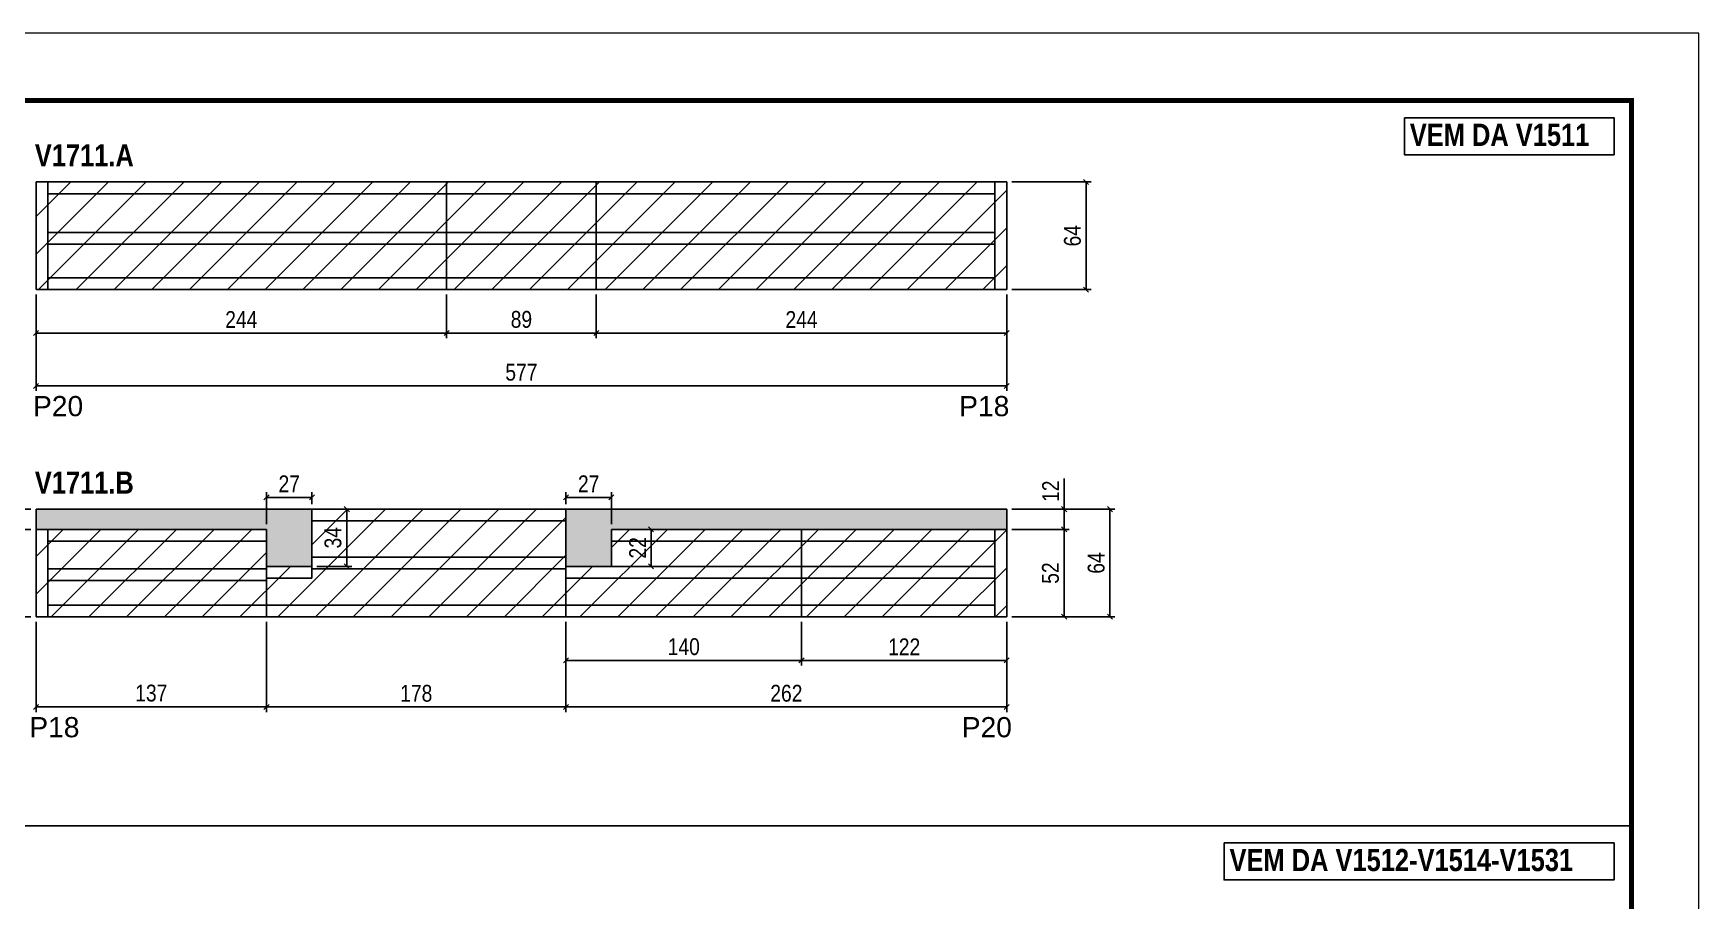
# Model space of a CAD drawing. Extents: x 3309 to 10008, y -2522 to 14608.
# Drawn here: x 6988 to 7978, y 10646 to 11162 of the extents above; entities that cross this region are included whole.
import ezdxf

# ---------------------------------------------------------------- set-up
doc = ezdxf.new("R2010")
doc.units = 0
doc.linetypes.add('DASHED', pattern=[0.75, 0.5, -0.25])
for name, color, linetype in [('5', 5, 'Continuous'), ('COTA', 241, 'Continuous'), ('NOMENCLATURA', 7, 'Continuous'), ('Painéis', 200, 'Continuous'), ('SARR_2.2x7', 40, 'Continuous')]:
    doc.layers.add(name, color=color, linetype=linetype)
for name, color, linetype, lineweight in [('Folhas', 255, 'Continuous', 9), ('Hachura', 251, 'Continuous', 9), ('SARRAFO DE PRESSAO', 251, 'DASHED', 9)]:
    doc.layers.add(name, color=color, linetype=linetype, lineweight=lineweight)
doc.styles.add('COTA TECNICA', font='techl___.ttf', dxfattribs={"height": 10})
doc.styles.get("Standard").update_dxf_attribs({"font": 'arial.ttf'})
doc.styles.add('TECNICA', font='techb___.ttf', dxfattribs={"height": 10})
doc.dimstyles.new('PAINEL', dxfattribs={"dimtxt": 10, "dimasz": 3, "dimexe": 3, "dimexo": 3, "dimgap": 3, "dimtad": 1, "dimdec": 1, "dimzin": 12, "dimdsep": 46, "dimtxsty": 'COTA TECNICA', "dimblk1": 'OBLIQUE', "dimblk2": 'OBLIQUE', "dimsah": 1, "dimcen": 0.9, "dimclrd": 4, "dimclre": 4, "dimclrt": 240, "dimadec": 1, "dimazin": 3, "dimtfac": 1, "dimtdec": 1, "dimtmove": 0, "dimatfit": 3, "dimfxl": 1, "dimtolj": 1, "dimtzin": 12, "dimarcsym": 0})

# ---------------------------------------------------------------- blocks, each defined once
blk = doc.blocks.new('9999999999')
at = {"layer": 'Folhas'}
blk.add_lwpolyline([(98138.98, 34190.21), (99623.98, 34190.21), (99623.98, 35240.21), (98138.98, 35240.21)], close=True, dxfattribs=at)
at = {"layer": 'Folhas', "color": 30, "const_width": 3}
blk.add_lwpolyline([(98213.98, 34230.21), (99583.98, 34230.21), (99583.98, 35200.21), (98213.98, 35200.21)], close=True, dxfattribs=at)
blk = doc.blocks.new('_Oblique')
at = {"color": 0, "linetype": 'ByBlock', "lineweight": -2}
blk.add_line((-0.5, -0.5), (0.5, 0.5), dxfattribs=at)
blk = doc.blocks.new('*D2818')
at = {"layer": 'COTA', "color": 4, "linetype": 'ByBlock', "lineweight": -2, "transparency": 16777216}
for p, q in [((7233.6, 11006.77), (7233.6, 10980.86)), ((7322.6, 11006.77), (7322.6, 10980.86)), ((7322.6, 10983.86), (7233.6, 10983.86))]:
    blk.add_line(p, q, dxfattribs=at)
at = {"layer": 'Defpoints', "color": 0, "linetype": 'ByBlock', "transparency": 16777216}
for p in [(7233.6, 11009.77), (7322.6, 11009.77), (7233.6, 10983.86)]:
    blk.add_point(p, dxfattribs=at)
at = {"layer": 'COTA', "color": 4, "linetype": 'ByBlock', "lineweight": -2, "transparency": 16777216, "xscale": 3, "yscale": 3, "zscale": 3, "rotation": 180}
blk.add_blockref('_Oblique', (7233.6, 10983.86), dxfattribs=at)
at = {"layer": 'COTA', "color": 4, "linetype": 'ByBlock', "lineweight": -2, "transparency": 16777216, "xscale": 3, "yscale": 3, "zscale": 3}
blk.add_blockref('_Oblique', (7322.6, 10983.86), dxfattribs=at)
at = {"layer": 'COTA', "color": 240, "linetype": 'ByBlock', "transparency": 16777216, "insert": (7278.1, 10991.96), "char_height": 10, "attachment_point": 5, "style": 'COTA TECNICA'}
blk.add_mtext('\\A1;89', dxfattribs=at)
blk = doc.blocks.new('*D2819')
at = {"layer": 'COTA', "color": 4, "linetype": 'ByBlock', "lineweight": -2, "transparency": 16777216}
for p, q in [((6989.6, 11006.77), (6989.6, 10980.86)), ((7233.6, 11006.77), (7233.6, 10980.86)), ((7233.6, 10983.86), (6989.6, 10983.86))]:
    blk.add_line(p, q, dxfattribs=at)
at = {"layer": 'Defpoints', "color": 0, "linetype": 'ByBlock', "transparency": 16777216}
for p in [(6989.6, 11009.77), (7233.6, 11009.77), (6989.6, 10983.86)]:
    blk.add_point(p, dxfattribs=at)
at = {"layer": 'COTA', "color": 4, "linetype": 'ByBlock', "lineweight": -2, "transparency": 16777216, "xscale": 3, "yscale": 3, "zscale": 3, "rotation": 180}
blk.add_blockref('_Oblique', (6989.6, 10983.86), dxfattribs=at)
at = {"layer": 'COTA', "color": 4, "linetype": 'ByBlock', "lineweight": -2, "transparency": 16777216, "xscale": 3, "yscale": 3, "zscale": 3}
blk.add_blockref('_Oblique', (7233.6, 10983.86), dxfattribs=at)
at = {"layer": 'COTA', "color": 240, "linetype": 'ByBlock', "transparency": 16777216, "insert": (7111.6, 10991.93), "char_height": 10, "attachment_point": 5, "style": 'COTA TECNICA'}
blk.add_mtext('\\A1;244', dxfattribs=at)
blk = doc.blocks.new('*D2834')
at = {"layer": 'COTA', "color": 4, "linetype": 'ByBlock', "lineweight": -2, "transparency": 16777216}
for p, q in [((6989.6, 11006.77), (6989.6, 10949.47)), ((7566.6, 11006.77), (7566.6, 10949.47)), ((7566.6, 10952.47), (6989.6, 10952.47))]:
    blk.add_line(p, q, dxfattribs=at)
at = {"layer": 'Defpoints', "color": 0, "linetype": 'ByBlock', "transparency": 16777216}
for p in [(6989.6, 11009.77), (7566.6, 11009.77), (6989.6, 10952.47)]:
    blk.add_point(p, dxfattribs=at)
at = {"layer": 'COTA', "color": 4, "linetype": 'ByBlock', "lineweight": -2, "transparency": 16777216, "xscale": 3, "yscale": 3, "zscale": 3, "rotation": 180}
blk.add_blockref('_Oblique', (6989.6, 10952.47), dxfattribs=at)
at = {"layer": 'COTA', "color": 4, "linetype": 'ByBlock', "lineweight": -2, "transparency": 16777216, "xscale": 3, "yscale": 3, "zscale": 3}
blk.add_blockref('_Oblique', (7566.6, 10952.47), dxfattribs=at)
at = {"layer": 'COTA', "color": 240, "linetype": 'ByBlock', "transparency": 16777216, "insert": (7278.1, 10960.58), "char_height": 10, "attachment_point": 5, "style": 'COTA TECNICA'}
blk.add_mtext('\\A1;577', dxfattribs=at)
blk = doc.blocks.new('*D2835')
at = {"layer": 'COTA', "color": 4, "lineweight": -2, "transparency": 16777216}
for p, q in [((7322.6, 11006.77), (7322.6, 10980.86)), ((7566.6, 11006.77), (7566.6, 10980.86)), ((7322.6, 10983.86), (7566.6, 10983.86))]:
    blk.add_line(p, q, dxfattribs=at)
at = {"layer": 'Defpoints', "color": 0, "transparency": 16777216}
for p in [(7322.6, 11009.77), (7566.6, 11009.77), (7566.6, 10983.86)]:
    blk.add_point(p, dxfattribs=at)
at = {"layer": 'COTA', "color": 4, "lineweight": -2, "transparency": 16777216, "xscale": 3, "yscale": 3, "zscale": 3, "rotation": 180}
blk.add_blockref('_Oblique', (7322.6, 10983.86), dxfattribs=at)
at = {"layer": 'COTA', "color": 4, "lineweight": -2, "transparency": 16777216, "xscale": 3, "yscale": 3, "zscale": 3}
blk.add_blockref('_Oblique', (7566.6, 10983.86), dxfattribs=at)
at = {"layer": 'COTA', "color": 240, "transparency": 16777216, "insert": (7444.6, 10991.93), "char_height": 10, "attachment_point": 5, "style": 'COTA TECNICA'}
blk.add_mtext('\\A1;244', dxfattribs=at)
blk = doc.blocks.new('*D2836')
at = {"layer": 'COTA', "color": 4, "lineweight": -2, "transparency": 16777216}
for p, q in [((7569.6, 11073.77), (7616.77, 11073.77)), ((7613.77, 11009.77), (7613.77, 11073.77)), ((7569.6, 11009.77), (7616.77, 11009.77))]:
    blk.add_line(p, q, dxfattribs=at)
at = {"layer": 'Defpoints', "color": 0, "transparency": 16777216}
for p in [(7566.6, 11073.77), (7613.77, 11073.77), (7566.6, 11009.77)]:
    blk.add_point(p, dxfattribs=at)
at = {"layer": 'COTA', "color": 4, "lineweight": -2, "transparency": 16777216, "xscale": 3, "yscale": 3, "zscale": 3}
for p, rotation in [((7613.77, 11073.77), 90), ((7613.77, 11009.77), 270)]:
    blk.add_blockref('_Oblique', p, dxfattribs=dict(at, rotation=rotation))
at = {"layer": 'COTA', "color": 240, "transparency": 16777216, "insert": (7605.67, 11041.77), "char_height": 10, "attachment_point": 5, "rotation": 90, "style": 'COTA TECNICA'}
blk.add_mtext('\\A1;64', dxfattribs=at)
blk = doc.blocks.new('*D2820')
at = {"layer": 'COTA', "color": 4, "linetype": 'ByBlock', "lineweight": -2, "transparency": 16777216}
for p, q in [((7304.6, 10812.18), (7304.6, 10786.27)), ((7444.6, 10812.18), (7444.6, 10786.27)), ((7304.6, 10789.27), (7444.6, 10789.27))]:
    blk.add_line(p, q, dxfattribs=at)
at = {"layer": 'Defpoints', "color": 0, "linetype": 'ByBlock', "transparency": 16777216}
for p in [(7304.6, 10815.18), (7444.6, 10815.18), (7444.6, 10789.27)]:
    blk.add_point(p, dxfattribs=at)
at = {"layer": 'COTA', "color": 4, "linetype": 'ByBlock', "lineweight": -2, "transparency": 16777216, "xscale": 3, "yscale": 3, "zscale": 3, "rotation": 180}
blk.add_blockref('_Oblique', (7304.6, 10789.27), dxfattribs=at)
at = {"layer": 'COTA', "color": 4, "linetype": 'ByBlock', "lineweight": -2, "transparency": 16777216, "xscale": 3, "yscale": 3, "zscale": 3}
blk.add_blockref('_Oblique', (7444.6, 10789.27), dxfattribs=at)
at = {"layer": 'COTA', "color": 240, "linetype": 'ByBlock', "transparency": 16777216, "insert": (7374.6, 10797.37), "char_height": 10, "attachment_point": 5, "style": 'COTA TECNICA'}
blk.add_mtext('\\A1;140', dxfattribs=at)
blk = doc.blocks.new('*D2821')
at = {"layer": 'COTA', "color": 4, "linetype": 'ByBlock', "lineweight": -2, "transparency": 16777216}
for p, q in [((7444.6, 10812.18), (7444.6, 10786.27)), ((7566.6, 10812.18), (7566.6, 10786.27)), ((7444.6, 10789.27), (7566.6, 10789.27))]:
    blk.add_line(p, q, dxfattribs=at)
at = {"layer": 'Defpoints', "color": 0, "linetype": 'ByBlock', "transparency": 16777216}
for p in [(7444.6, 10815.18), (7566.6, 10815.18), (7566.6, 10789.27)]:
    blk.add_point(p, dxfattribs=at)
at = {"layer": 'COTA', "color": 4, "linetype": 'ByBlock', "lineweight": -2, "transparency": 16777216, "xscale": 3, "yscale": 3, "zscale": 3, "rotation": 180}
blk.add_blockref('_Oblique', (7444.6, 10789.27), dxfattribs=at)
at = {"layer": 'COTA', "color": 4, "linetype": 'ByBlock', "lineweight": -2, "transparency": 16777216, "xscale": 3, "yscale": 3, "zscale": 3}
blk.add_blockref('_Oblique', (7566.6, 10789.27), dxfattribs=at)
at = {"layer": 'COTA', "color": 240, "linetype": 'ByBlock', "transparency": 16777216, "insert": (7505.6, 10797.33), "char_height": 10, "attachment_point": 5, "style": 'COTA TECNICA'}
blk.add_mtext('\\A1;122', dxfattribs=at)
blk = doc.blocks.new('*D2837')
at = {"layer": 'COTA', "color": 4, "linetype": 'ByBlock', "lineweight": -2, "transparency": 16777216}
for p, q in [((7304.6, 10812.18), (7304.6, 10758.56)), ((7566.6, 10812.18), (7566.6, 10758.56)), ((7304.6, 10761.56), (7566.6, 10761.56))]:
    blk.add_line(p, q, dxfattribs=at)
at = {"layer": 'Defpoints', "color": 0, "linetype": 'ByBlock', "transparency": 16777216}
for p in [(7304.6, 10815.18), (7566.6, 10815.18), (7566.6, 10761.56)]:
    blk.add_point(p, dxfattribs=at)
at = {"layer": 'COTA', "color": 4, "linetype": 'ByBlock', "lineweight": -2, "transparency": 16777216, "xscale": 3, "yscale": 3, "zscale": 3, "rotation": 180}
blk.add_blockref('_Oblique', (7304.6, 10761.56), dxfattribs=at)
at = {"layer": 'COTA', "color": 4, "linetype": 'ByBlock', "lineweight": -2, "transparency": 16777216, "xscale": 3, "yscale": 3, "zscale": 3}
blk.add_blockref('_Oblique', (7566.6, 10761.56), dxfattribs=at)
at = {"layer": 'COTA', "color": 240, "linetype": 'ByBlock', "transparency": 16777216, "insert": (7435.6, 10769.66), "char_height": 10, "attachment_point": 5, "style": 'COTA TECNICA'}
blk.add_mtext('\\A1;262', dxfattribs=at)
blk = doc.blocks.new('*D2838')
at = {"layer": 'COTA', "color": 4, "lineweight": -2, "transparency": 16777216}
for p, q in [((7126.6, 10812.18), (7126.6, 10758.56)), ((7304.6, 10812.18), (7304.6, 10758.56)), ((7304.6, 10761.56), (7126.6, 10761.56))]:
    blk.add_line(p, q, dxfattribs=at)
at = {"layer": 'Defpoints', "color": 0, "transparency": 16777216}
for p in [(7126.6, 10815.18), (7304.6, 10815.18), (7126.6, 10761.56)]:
    blk.add_point(p, dxfattribs=at)
at = {"layer": 'COTA', "color": 4, "lineweight": -2, "transparency": 16777216, "xscale": 3, "yscale": 3, "zscale": 3, "rotation": 180}
blk.add_blockref('_Oblique', (7126.6, 10761.56), dxfattribs=at)
at = {"layer": 'COTA', "color": 4, "lineweight": -2, "transparency": 16777216, "xscale": 3, "yscale": 3, "zscale": 3}
blk.add_blockref('_Oblique', (7304.6, 10761.56), dxfattribs=at)
at = {"layer": 'COTA', "color": 240, "transparency": 16777216, "insert": (7215.6, 10769.65), "char_height": 10, "attachment_point": 5, "style": 'COTA TECNICA'}
blk.add_mtext('\\A1;178', dxfattribs=at)
blk = doc.blocks.new('*D2822')
at = {"layer": 'COTA', "color": 4, "lineweight": -2, "transparency": 16777216}
for p, q in [((6986.6, 10867.18), (6952.7, 10867.18)), ((6955.7, 10815.18), (6955.7, 10867.18)), ((6986.6, 10815.18), (6952.7, 10815.18))]:
    blk.add_line(p, q, dxfattribs=at)
at = {"layer": 'Defpoints', "color": 0, "transparency": 16777216}
for p in [(6955.7, 10867.18), (6989.6, 10867.18), (6989.6, 10815.18)]:
    blk.add_point(p, dxfattribs=at)
at = {"layer": 'COTA', "color": 4, "lineweight": -2, "transparency": 16777216, "xscale": 3, "yscale": 3, "zscale": 3}
for p, rotation in [((6955.7, 10867.18), 90), ((6955.7, 10815.18), 270)]:
    blk.add_blockref('_Oblique', p, dxfattribs=dict(at, rotation=rotation))
at = {"layer": 'COTA', "color": 240, "transparency": 16777216, "insert": (6947.59, 10841.18), "char_height": 10, "attachment_point": 5, "rotation": 90, "style": 'COTA TECNICA'}
blk.add_mtext('\\A1;52', dxfattribs=at)
blk = doc.blocks.new('*D2823')
at = {"layer": 'COTA', "color": 4, "lineweight": -2, "transparency": 16777216}
for p, q in [((6955.7, 10879.18), (6955.7, 10897.5)), ((6986.6, 10879.18), (6952.7, 10879.18)), ((6955.7, 10867.18), (6955.7, 10879.18)), ((6986.6, 10867.18), (6952.7, 10867.18))]:
    blk.add_line(p, q, dxfattribs=at)
at = {"layer": 'Defpoints', "color": 0, "transparency": 16777216}
for p in [(6955.7, 10879.18), (6989.6, 10879.18), (6989.6, 10867.18)]:
    blk.add_point(p, dxfattribs=at)
at = {"layer": 'COTA', "color": 4, "lineweight": -2, "transparency": 16777216, "xscale": 3, "yscale": 3, "zscale": 3}
for p, rotation in [((6955.7, 10879.18), 90), ((6955.7, 10867.18), 270)]:
    blk.add_blockref('_Oblique', p, dxfattribs=dict(at, rotation=rotation))
at = {"layer": 'COTA', "color": 240, "transparency": 16777216, "insert": (6947.64, 10889.84), "char_height": 10, "attachment_point": 5, "rotation": 90, "style": 'COTA TECNICA'}
blk.add_mtext('\\A1;12', dxfattribs=at)
blk = doc.blocks.new('*D2839')
at = {"layer": 'COTA', "color": 4, "lineweight": -2, "transparency": 16777216}
for p, q in [((6989.6, 10812.18), (6989.6, 10758.56)), ((7126.6, 10812.18), (7126.6, 10758.56)), ((6989.6, 10761.56), (7126.6, 10761.56))]:
    blk.add_line(p, q, dxfattribs=at)
at = {"layer": 'Defpoints', "color": 0, "transparency": 16777216}
for p in [(6989.6, 10815.18), (7126.6, 10815.18), (7126.6, 10761.56)]:
    blk.add_point(p, dxfattribs=at)
at = {"layer": 'COTA', "color": 4, "lineweight": -2, "transparency": 16777216, "xscale": 3, "yscale": 3, "zscale": 3, "rotation": 180}
blk.add_blockref('_Oblique', (6989.6, 10761.56), dxfattribs=at)
at = {"layer": 'COTA', "color": 4, "lineweight": -2, "transparency": 16777216, "xscale": 3, "yscale": 3, "zscale": 3}
blk.add_blockref('_Oblique', (7126.6, 10761.56), dxfattribs=at)
at = {"layer": 'COTA', "color": 240, "transparency": 16777216, "insert": (7058.1, 10769.78), "char_height": 10, "attachment_point": 5, "style": 'COTA TECNICA'}
blk.add_mtext('\\A1;137', dxfattribs=at)
blk = doc.blocks.new('*D2840')
at = {"layer": 'COTA', "color": 4, "lineweight": -2, "transparency": 16777216}
for p, q in [((7569.6, 10867.18), (7603.72, 10867.18)), ((7600.72, 10867.18), (7600.72, 10815.18)), ((7569.6, 10815.18), (7603.72, 10815.18))]:
    blk.add_line(p, q, dxfattribs=at)
at = {"layer": 'Defpoints', "color": 0, "transparency": 16777216}
for p in [(7566.6, 10867.18), (7566.6, 10815.18), (7600.72, 10815.18)]:
    blk.add_point(p, dxfattribs=at)
at = {"layer": 'COTA', "color": 4, "lineweight": -2, "transparency": 16777216, "xscale": 3, "yscale": 3, "zscale": 3}
for p, rotation in [((7600.72, 10867.18), 90), ((7600.72, 10815.18), 270)]:
    blk.add_blockref('_Oblique', p, dxfattribs=dict(at, rotation=rotation))
at = {"layer": 'COTA', "color": 240, "transparency": 16777216, "insert": (7592.61, 10841.18), "char_height": 10, "attachment_point": 5, "rotation": 90, "style": 'COTA TECNICA'}
blk.add_mtext('\\A1;52', dxfattribs=at)
blk = doc.blocks.new('*D2841')
at = {"layer": 'COTA', "color": 4, "lineweight": -2, "transparency": 16777216}
for p, q in [((7600.72, 10879.18), (7600.72, 10897.5)), ((7569.6, 10879.18), (7603.72, 10879.18)), ((7600.72, 10867.18), (7600.72, 10879.18)), ((7569.6, 10867.18), (7603.72, 10867.18))]:
    blk.add_line(p, q, dxfattribs=at)
at = {"layer": 'Defpoints', "color": 0, "transparency": 16777216}
for p in [(7566.6, 10879.18), (7600.72, 10879.18), (7566.6, 10867.18)]:
    blk.add_point(p, dxfattribs=at)
at = {"layer": 'COTA', "color": 4, "lineweight": -2, "transparency": 16777216, "xscale": 3, "yscale": 3, "zscale": 3}
for p, rotation in [((7600.72, 10879.18), 90), ((7600.72, 10867.18), 270)]:
    blk.add_blockref('_Oblique', p, dxfattribs=dict(at, rotation=rotation))
at = {"layer": 'COTA', "color": 240, "transparency": 16777216, "insert": (7592.67, 10889.84), "char_height": 10, "attachment_point": 5, "rotation": 90, "style": 'COTA TECNICA'}
blk.add_mtext('\\A1;12', dxfattribs=at)
blk = doc.blocks.new('*D2842')
at = {"layer": 'COTA', "color": 4, "lineweight": -2, "transparency": 16777216}
for p, q in [((7569.6, 10879.18), (7630.88, 10879.18)), ((7627.88, 10815.18), (7627.88, 10879.18)), ((7569.6, 10815.18), (7630.88, 10815.18))]:
    blk.add_line(p, q, dxfattribs=at)
at = {"layer": 'Defpoints', "color": 0, "transparency": 16777216}
for p in [(7566.6, 10879.18), (7627.88, 10879.18), (7566.6, 10815.18)]:
    blk.add_point(p, dxfattribs=at)
at = {"layer": 'COTA', "color": 4, "lineweight": -2, "transparency": 16777216, "xscale": 3, "yscale": 3, "zscale": 3}
for p, rotation in [((7627.88, 10879.18), 90), ((7627.88, 10815.18), 270)]:
    blk.add_blockref('_Oblique', p, dxfattribs=dict(at, rotation=rotation))
at = {"layer": 'COTA', "color": 240, "transparency": 16777216, "insert": (7619.77, 10847.18), "char_height": 10, "attachment_point": 5, "rotation": 90, "style": 'COTA TECNICA'}
blk.add_mtext('\\A1;64', dxfattribs=at)
blk = doc.blocks.new('*D2843')
at = {"layer": 'COTA', "color": 4, "lineweight": -2, "transparency": 16777216}
for p, q in [((7126.6, 10870.18), (7126.6, 10889.19)), ((7153.6, 10882.18), (7153.6, 10889.19)), ((7126.6, 10886.19), (7153.6, 10886.19))]:
    blk.add_line(p, q, dxfattribs=at)
at = {"layer": 'Defpoints', "color": 0, "transparency": 16777216}
for p in [(7153.6, 10886.19), (7153.6, 10879.18), (7126.6, 10867.18)]:
    blk.add_point(p, dxfattribs=at)
at = {"layer": 'COTA', "color": 4, "lineweight": -2, "transparency": 16777216, "xscale": 3, "yscale": 3, "zscale": 3, "rotation": 180}
blk.add_blockref('_Oblique', (7126.6, 10886.19), dxfattribs=at)
at = {"layer": 'COTA', "color": 4, "lineweight": -2, "transparency": 16777216, "xscale": 3, "yscale": 3, "zscale": 3}
blk.add_blockref('_Oblique', (7153.6, 10886.19), dxfattribs=at)
at = {"layer": 'COTA', "color": 240, "transparency": 16777216, "insert": (7140.1, 10894.26), "char_height": 10, "attachment_point": 5, "style": 'COTA TECNICA'}
blk.add_mtext('\\A1;27', dxfattribs=at)
blk = doc.blocks.new('*D2844')
at = {"layer": 'COTA', "color": 4, "lineweight": -2, "transparency": 16777216}
for p, q in [((7304.6, 10882.18), (7304.6, 10889.19)), ((7331.6, 10870.18), (7331.6, 10889.19)), ((7304.6, 10886.19), (7331.6, 10886.19))]:
    blk.add_line(p, q, dxfattribs=at)
at = {"layer": 'Defpoints', "color": 0, "transparency": 16777216}
for p in [(7304.6, 10879.18), (7331.6, 10886.19), (7331.6, 10867.18)]:
    blk.add_point(p, dxfattribs=at)
at = {"layer": 'COTA', "color": 4, "lineweight": -2, "transparency": 16777216, "xscale": 3, "yscale": 3, "zscale": 3, "rotation": 180}
blk.add_blockref('_Oblique', (7304.6, 10886.19), dxfattribs=at)
at = {"layer": 'COTA', "color": 4, "lineweight": -2, "transparency": 16777216, "xscale": 3, "yscale": 3, "zscale": 3}
blk.add_blockref('_Oblique', (7331.6, 10886.19), dxfattribs=at)
at = {"layer": 'COTA', "color": 240, "transparency": 16777216, "insert": (7318.1, 10894.26), "char_height": 10, "attachment_point": 5, "style": 'COTA TECNICA'}
blk.add_mtext('\\A1;27', dxfattribs=at)
blk = doc.blocks.new('*D2824')
at = {"layer": 'COTA', "color": 4, "lineweight": -2, "transparency": 16777216}
for p, q in [((7156.6, 10879.18), (7177.34, 10879.18)), ((7174.34, 10845.18), (7174.34, 10879.18)), ((7156.6, 10845.18), (7177.34, 10845.18))]:
    blk.add_line(p, q, dxfattribs=at)
at = {"layer": 'Defpoints', "color": 0, "transparency": 16777216}
for p in [(7153.6, 10879.18), (7174.34, 10879.18), (7153.6, 10845.18)]:
    blk.add_point(p, dxfattribs=at)
at = {"layer": 'COTA', "color": 4, "lineweight": -2, "transparency": 16777216, "xscale": 3, "yscale": 3, "zscale": 3}
for p, rotation in [((7174.34, 10879.18), 90), ((7174.34, 10845.18), 270)]:
    blk.add_blockref('_Oblique', p, dxfattribs=dict(at, rotation=rotation))
at = {"layer": 'COTA', "color": 240, "transparency": 16777216, "insert": (7166.12, 10862.18), "char_height": 10, "attachment_point": 5, "rotation": 90, "style": 'COTA TECNICA'}
blk.add_mtext('\\A1;34', dxfattribs=at)
blk = doc.blocks.new('*D2825')
at = {"layer": 'COTA', "color": 4, "lineweight": -2, "transparency": 16777216}
for p, q in [((7334.6, 10867.18), (7358.18, 10867.18)), ((7355.18, 10867.18), (7355.18, 10845.18)), ((7334.6, 10845.18), (7358.18, 10845.18))]:
    blk.add_line(p, q, dxfattribs=at)
at = {"layer": 'Defpoints', "color": 0, "transparency": 16777216}
for p in [(7331.6, 10867.18), (7331.6, 10845.18), (7355.18, 10845.18)]:
    blk.add_point(p, dxfattribs=at)
at = {"layer": 'COTA', "color": 4, "lineweight": -2, "transparency": 16777216, "xscale": 3, "yscale": 3, "zscale": 3}
for p, rotation in [((7355.18, 10867.18), 90), ((7355.18, 10845.18), 270)]:
    blk.add_blockref('_Oblique', p, dxfattribs=dict(at, rotation=rotation))
at = {"layer": 'COTA', "color": 240, "transparency": 16777216, "insert": (7347.18, 10856.18), "char_height": 10, "attachment_point": 5, "rotation": 90, "style": 'COTA TECNICA'}
blk.add_mtext('\\A1;22', dxfattribs=at)

msp = doc.modelspace()

# ---------------------------------------------------------------- hatches: boundary and pattern name
at = {"layer": 'COTA'}
h = msp.add_hatch(dxfattribs=at)
h.set_pattern_fill('AR-CONC', color=256, scale=0.03)
h.set_pattern_definition([(50, (-248.8405, 1148.575), (5.46554, -0.4781726), [0.5715, -6.2865]), (355, (-248.8405, 1148.575), (-1.0573026, 5.7317054), [0.4572, -5.0292175]), (100.451445, (-248.385, 1148.535), (4.4082374, 5.2535326), [0.4857003, -5.3427073]), (46.1842, (-248.8405, 1150.099), (8.1323712, -1.26127), [0.85725, -9.42975]), (96.63556, (-248.163, 1149.994), (7.122124, 7.4227837), [0.7285507, -8.014068]), (351.18415, (-248.8405, 1150.099), (7.122124, 7.422784), [0.685799, -7.543792]), (21, (-248.0785, 1149.718), (4.5484317, -3.067956), [0.5715, -6.2865]), (326, (-248.0785, 1149.718), (1.8540609, 5.525639), [0.4572, -5.0292]), (71.451445, (-247.6994, 1149.4624), (6.4024926, 2.457683), [0.4857003, -5.3426981]), (37.5, (-248.8405, 1148.5751), (0.0926581, 2.53665117), [0, -4.96824, 0, -5.1054, 0, -5.04825]), (7.5, (-248.8405, 1148.575), (2.0045899, 3.00541724), [0, -2.91084, 0, -4.85394, 0, -1.92405]), (327.5, (-250.5397, 1148.5751), (4.06771786, -0.17186232), [0, -1.905, 0, -5.9436, 0, -7.8867]), (317.5, (-251.3017, 1148.575), (4.4438754, 0.7627947), [0, -2.4765, 0, -3.94716, 0, -5.6007])])
h.paths.add_polyline_path([(7126.6, 10845.18), (7153.6, 10845.18), (7153.6, 10879.18), (6989.6, 10879.18), (6989.6, 10867.18), (7126.6, 10867.18)])
h.paths.add_polyline_path([(7304.6, 10845.18), (7331.6, 10845.18), (7331.6, 10867.18), (7566.6, 10867.18), (7566.6, 10879.18), (7304.6, 10879.18)])
at = {"layer": 'Hachura', "linetype": 'ByBlock'}
h = msp.add_hatch(dxfattribs=at)
h.set_pattern_fill('ANSI31', color=256, scale=5)
h.paths.add_polyline_path([(6989.6, 11073.77), (6989.6, 11009.77), (7233.6, 11009.77), (7233.6, 11073.77)])
h.paths.add_polyline_path([(7322.6, 11073.77), (7233.6, 11073.77), (7233.6, 11009.77), (7322.6, 11009.77)])
h.paths.add_polyline_path([(7322.6, 11073.77), (7322.6, 11009.77), (7566.6, 11009.77), (7566.6, 11073.77)])
h.paths.add_polyline_path([(7566.6, 10815.18), (7566.6, 10867.18), (7444.6, 10867.18), (7444.6, 10815.18)])
h.paths.add_polyline_path([(7444.6, 10815.18), (7444.6, 10867.18), (7331.6, 10867.18), (7331.6, 10845.18), (7304.6, 10845.18), (7304.6, 10815.18)])
h.paths.add_polyline_path([(7304.6, 10815.18), (7304.6, 10879.18), (7153.6, 10879.18), (7153.6, 10845.18), (7126.6, 10845.18), (7126.6, 10815.18)])
h.paths.add_polyline_path([(6989.6, 10867.18), (6989.6, 10815.18), (7126.6, 10815.18), (7126.6, 10867.18)])

# ---------------------------------------------------------------- linework, layer by layer
at = {"layer": 'COTA'}
for p, q in [((6989.6, 10879.18), (6989.6, 10867.18)), ((6989.6, 10879.18), (7153.6, 10879.18)), ((7304.6, 10879.18), (7566.6, 10879.18)), ((7566.6, 10879.18), (7566.6, 10867.18)), ((7153.6, 10845.18), (7153.6, 10838.18)), ((6567.87, 10690.91), (7937.87, 10690.91))]:
    msp.add_line(p, q, dxfattribs=at)
at = {"layer": 'NOMENCLATURA'}
for points in [[(7802.95, 11111.92), (7927.62, 11111.92), (7927.62, 11089.94), (7802.95, 11089.94)], [(7695.8, 10680.7), (7927.62, 10680.7), (7927.62, 10658.71), (7695.8, 10658.71)]]:
    msp.add_lwpolyline(points, close=True, dxfattribs=at)
at = {"layer": 'Painéis', "linetype": 'ByBlock'}
for p, q in [((7566.6, 11073.77), (6989.6, 11073.77)), ((6989.6, 11009.77), (6989.6, 11073.77)), ((7233.6, 11009.77), (7233.6, 11073.77)), ((7322.6, 11009.77), (7322.6, 11073.77)), ((7566.6, 11009.77), (7566.6, 11073.77)), ((7566.6, 11009.77), (6989.6, 11009.77)), ((7153.6, 10845.18), (7153.6, 10879.18)), ((7304.6, 10879.18), (7153.6, 10879.18)), ((7304.6, 10815.18), (7304.6, 10879.18)), ((7126.6, 10867.18), (6989.6, 10867.18)), ((6989.6, 10867.18), (6989.6, 10815.18)), ((7126.6, 10815.18), (7126.6, 10867.18)), ((7331.6, 10867.18), (7566.6, 10867.18)), ((7331.6, 10845.18), (7331.6, 10867.18)), ((7444.6, 10815.18), (7444.6, 10867.18)), ((7566.6, 10815.18), (7566.6, 10867.18)), ((7126.6, 10845.18), (7153.6, 10845.18)), ((7304.6, 10845.18), (7331.6, 10845.18)), ((6989.6, 10815.18), (7566.6, 10815.18))]:
    msp.add_line(p, q, dxfattribs=at)
at = {"layer": 'SARR_2.2x7', "linetype": 'Continuous'}
for p, q in [((6996.6, 11009.77), (6996.6, 11073.77)), ((7559.6, 11009.77), (7559.6, 11073.77)), ((6996.6, 11066.77), (7233.6, 11066.77)), ((7233.6, 11066.77), (7322.6, 11066.77)), ((7322.6, 11066.77), (7559.6, 11066.77)), ((6996.6, 11043.7), (7233.6, 11043.7)), ((7233.6, 11043.7), (7322.6, 11043.7)), ((7322.6, 11043.7), (7559.6, 11043.7)), ((6996.6, 11036.7), (7233.6, 11036.7)), ((7233.6, 11036.7), (7322.6, 11036.7)), ((7322.6, 11036.7), (7559.6, 11036.7)), ((6996.6, 11016.77), (7233.6, 11016.77)), ((7233.6, 11016.77), (7322.6, 11016.77)), ((7322.6, 11016.77), (7559.6, 11016.77)), ((7153.6, 10872.18), (7304.6, 10872.18)), ((6996.6, 10815.18), (6996.6, 10867.18)), ((6996.6, 10860.18), (7126.6, 10860.18)), ((7331.6, 10860.18), (7559.6, 10860.18)), ((7559.6, 10815.18), (7559.6, 10867.18)), ((7153.6, 10850.73), (7304.6, 10850.73)), ((6996.6, 10843.8), (7126.6, 10843.8)), ((7153.6, 10843.73), (7304.6, 10843.73)), ((7331.6, 10845.18), (7559.6, 10845.18)), ((6996.6, 10836.8), (7126.6, 10836.8)), ((7126.6, 10838.18), (7153.6, 10838.18)), ((7304.6, 10838.18), (7559.6, 10838.18)), ((6996.6, 10822.18), (7126.6, 10822.18)), ((7126.6, 10822.18), (7304.6, 10822.18)), ((7304.6, 10822.18), (7559.6, 10822.18))]:
    msp.add_line(p, q, dxfattribs=at)

# ---------------------------------------------------------------- block references
at = {"layer": 'SARRAFO DE PRESSAO', "color": 6, "linetype": 'ByBlock'}
msp.add_blockref('9999999999', (-91646.11, -24078.07), dxfattribs=at)

# ---------------------------------------------------------------- texts
at = {"layer": '5', "linetype": 'Continuous'}
for s, rotation, p in [('P20', 0.00004, (6987.8, 10934.46)), ('P18', 0.00004, (7538.31, 10934.46)), ('P18', 359.99996, (6985.6, 10743.55)), ('P20', 359.99996, (7539.84, 10743.55))]:
    msp.add_text(s, height=12, rotation=rotation, dxfattribs=at).set_placement(p)
at = {"layer": 'NOMENCLATURA', "style": 'TECNICA'}
for s, p in [('VEM DA V1511', (7806.16, 11095.18)), ('V1711.A', (6988.88, 11082.96)), ('V1711.B', (6988.88, 10888.37)), ('VEM DA V1512-V1514-V1531', (7699.01, 10663.96))]:
    msp.add_text(s, height=13.2, dxfattribs=at).set_placement(p)

# ---------------------------------------------------------------- dimensions: what is measured, and where the dimension line sits
at = {"layer": 'COTA'}
for base, p1, p2, angle, picture, middle in [((7613.77, 11073.77), (7566.6, 11009.77), (7566.6, 11073.77), 90, '*D2836', (7605.67, 11041.77)), ((6955.7, 10879.18), (6989.6, 10867.18), (6989.6, 10879.18), 90, '*D2823', (6947.64, 10889.84)), ((7600.72, 10879.18), (7566.6, 10867.18), (7566.6, 10879.18), 90, '*D2841', (7592.67, 10889.84)), ((7174.34, 10879.18), (7153.6, 10845.18), (7153.6, 10879.18), 90, '*D2824', (7166.12, 10862.18)), ((7627.88, 10879.18), (7566.6, 10815.18), (7566.6, 10879.18), 90, '*D2842', (7619.77, 10847.18)), ((6955.7, 10867.18), (6989.6, 10815.18), (6989.6, 10867.18), 90, '*D2822', (6947.59, 10841.18)), ((7355.18, 10845.18), (7331.6, 10867.18), (7331.6, 10845.18), 90, '*D2825', (7347.18, 10856.18)), ((7600.72, 10815.18), (7566.6, 10867.18), (7566.6, 10815.18), 90, '*D2840', (7592.61, 10841.18)), ((7126.6, 10761.56), (6989.6, 10815.18), (7126.6, 10815.18), 180, '*D2839', (7058.1, 10769.78)), ((7126.6, 10761.56), (7304.6, 10815.18), (7126.6, 10815.18), 180, '*D2838', (7215.6, 10769.65))]:
    dim = msp.add_linear_dim(base=base, p1=p1, p2=p2, angle=angle, dimstyle='PAINEL', dxfattribs=at)
    dim.commit()
    dim.dimension.update_dxf_attribs({"geometry": picture, "text_midpoint": middle})
at = {"layer": 'COTA', "linetype": 'ByBlock'}
dim = msp.add_linear_dim(base=(6989.6, 10983.86), p1=(7233.6, 11009.77), p2=(6989.6, 11009.77), angle=180, dimstyle='PAINEL', override={"dimtmove": 1}, dxfattribs=at)
dim.commit()
dim.dimension.update_dxf_attribs({"geometry": '*D2819', "text_midpoint": (7111.6, 10991.93)})
for base, p1, p2, picture, middle in [((6989.6, 10952.47), (7566.6, 11009.77), (6989.6, 11009.77), '*D2834', (7278.1, 10960.58)), ((7233.6, 10983.86), (7322.6, 11009.77), (7233.6, 11009.77), '*D2818', (7278.1, 10991.96))]:
    dim = msp.add_linear_dim(base=base, p1=p1, p2=p2, angle=180, dimstyle='PAINEL', dxfattribs=at)
    dim.commit()
    dim.dimension.update_dxf_attribs({"geometry": picture, "text_midpoint": middle})
at = {"layer": 'COTA'}
for base, p1, p2, picture, middle in [((7566.6, 10983.86), (7322.6, 11009.77), (7566.6, 11009.77), '*D2835', (7444.6, 10991.93)), ((7153.6, 10886.19), (7126.6, 10867.18), (7153.6, 10879.18), '*D2843', (7140.1, 10894.26)), ((7331.6, 10886.19), (7304.6, 10879.18), (7331.6, 10867.18), '*D2844', (7318.1, 10894.26))]:
    dim = msp.add_linear_dim(base=base, p1=p1, p2=p2, dimstyle='PAINEL', dxfattribs=at)
    dim.commit()
    dim.dimension.update_dxf_attribs({"geometry": picture, "text_midpoint": middle})
at = {"layer": 'COTA', "linetype": 'ByBlock'}
for base, p2, picture, middle in [((7444.6, 10789.27), (7444.6, 10815.18), '*D2820', (7374.6, 10797.37)), ((7566.6, 10761.56), (7566.6, 10815.18), '*D2837', (7435.6, 10769.66))]:
    dim = msp.add_linear_dim(base=base, p1=(7304.6, 10815.18), p2=p2, dimstyle='PAINEL', dxfattribs=at)
    dim.commit()
    dim.dimension.update_dxf_attribs({"geometry": picture, "text_midpoint": middle})
dim = msp.add_linear_dim(base=(7566.6, 10789.27), p1=(7444.6, 10815.18), p2=(7566.6, 10815.18), dimstyle='PAINEL', override={"dimtmove": 1}, dxfattribs=at)
dim.commit()
dim.dimension.update_dxf_attribs({"geometry": '*D2821', "text_midpoint": (7505.6, 10797.33)})

doc.saveas('drawing.dxf')
